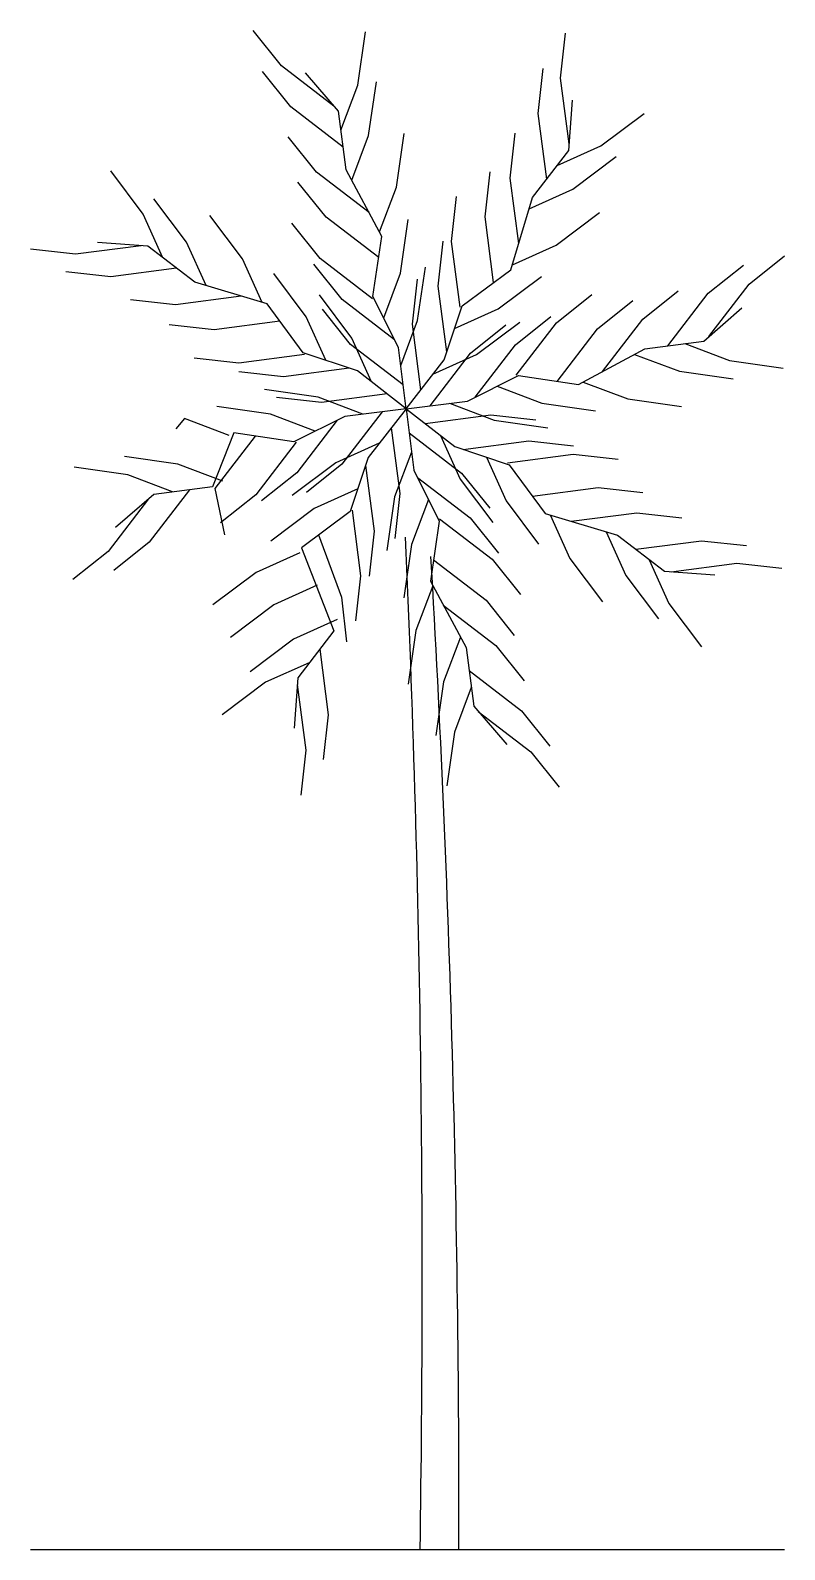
# Model space of a CAD drawing. Header units: metres. Extents: x 0 to 3.63, y 0 to 7.31.
import ezdxf

# ---------------------------------------------------------------- set-up
doc = ezdxf.new("R2010")
doc.units = ezdxf.units.M
doc.layers.add('Ceco.NEt 22', color=7, linetype='Continuous')

msp = doc.modelspace()

# ---------------------------------------------------------------- linework, layer by layer
at = {"layer": 'Ceco.NEt 22'}
msp.add_line((0, 0), (3.6299, 0), dxfattribs=at)
for points in [[(1.4612, 6.9501), (1.2084, 7.1443), (1.0724, 7.3142)], [(1.4949, 6.8344), (1.5764, 7.0498), (1.6133, 7.3079)], [(2.5934, 6.7688), (2.552, 7.0848), (2.576, 7.3012)], [(1.5055, 6.7526), (1.2527, 6.9468), (1.1168, 7.1167)], [(1.8084, 5.4927), (1.7716, 5.7878), (1.6488, 6.0336), (1.6919, 6.3225), (1.5199, 6.6421), (1.4831, 6.9248), (1.3234, 7.1092)], [(2.4851, 6.5978), (2.4436, 6.9138), (2.4677, 7.1301)], [(1.5465, 6.5926), (1.628, 6.808), (1.665, 7.0662)], [(1.8084, 5.4927), (1.991, 5.7274), (2.078, 5.9881), (2.3128, 6.1618), (2.4171, 6.5094), (2.591, 6.7354), (2.6084, 6.9787)], [(2.5354, 6.6631), (2.7453, 6.7578), (2.954, 6.9142)], [(1.6799, 6.3448), (1.7614, 6.5601), (1.7984, 6.8183)], [(2.3505, 6.2875), (2.309, 6.6035), (2.3331, 6.8198)], [(1.6297, 6.438), (1.377, 6.6322), (1.241, 6.8021)], [(2.401, 6.4557), (2.6109, 6.5503), (2.8196, 6.7068)], [(0.638, 6.2197), (0.5434, 6.4296), (0.3869, 6.6383)], [(1.6766, 6.2201), (1.4238, 6.4143), (1.2879, 6.5842)], [(2.2296, 6.1002), (2.1881, 6.4163), (2.2122, 6.6326)], [(2.0689, 5.9813), (2.0275, 6.2974), (2.0515, 6.5137)], [(0.8455, 6.0853), (0.7508, 6.2952), (0.5944, 6.5039)], [(2.32, 6.1861), (2.5299, 6.2807), (2.7386, 6.4371)], [(1.1151, 6.0043), (1.0204, 6.2142), (0.864, 6.4229)], [(1.6471, 6.0224), (1.3943, 6.2166), (1.2584, 6.3866)], [(1.7003, 5.9305), (1.7818, 6.1458), (1.8188, 6.404)], [(1.8084, 5.4927), (1.5738, 5.6753), (1.3131, 5.7623), (1.1393, 5.9971), (0.7917, 6.1014), (0.5658, 6.2753), (0.3225, 6.2927)], [(2.0041, 5.7664), (1.9626, 6.0825), (1.9867, 6.2988)], [(0.5324, 6.2777), (0.2163, 6.2363), (0, 6.2603)], [(3.2658, 5.84), (3.46, 6.0928), (3.6299, 6.2287)], [(0.7034, 6.1694), (0.3873, 6.1279), (0.171, 6.152)], [(1.4225, 5.7258), (1.3278, 5.9357), (1.1714, 6.1444)], [(1.7532, 5.8246), (1.5004, 6.0188), (1.3645, 6.1887)], [(1.7824, 5.7015), (1.8639, 5.9169), (1.9009, 6.175)], [(3.0683, 5.7956), (3.2625, 6.0484), (3.4324, 6.1844)], [(1.8799, 5.5845), (1.8384, 5.9006), (1.8625, 6.1169)], [(2.0415, 5.8787), (2.2514, 5.9734), (2.4601, 6.1298)], [(1.0137, 6.0348), (0.6976, 5.9933), (0.4813, 6.0174)], [(1.6424, 5.622), (1.5477, 5.8319), (1.3913, 6.0406)], [(2.3381, 5.654), (2.5323, 5.9068), (2.7023, 6.0428)], [(2.5358, 5.6245), (2.73, 5.8773), (2.8999, 6.0133)], [(2.7537, 5.6714), (2.9479, 5.9242), (3.1178, 6.0601)], [(1.794, 5.6082), (1.5412, 5.8023), (1.4053, 5.9723)], [(1.8084, 5.4927), (2.1035, 5.5295), (2.3493, 5.6524), (2.6382, 5.6092), (2.9578, 5.7812), (3.2405, 5.818), (3.4248, 5.9778)], [(2.1403, 5.5479), (2.3345, 5.8007), (2.5044, 5.9367)], [(1.2009, 5.9139), (0.8849, 5.8724), (0.6686, 5.8965)], [(1.9239, 5.5071), (2.118, 5.7599), (2.288, 5.8959)], [(1.9377, 5.6588), (2.1476, 5.7534), (2.3563, 5.9098)], [(3.1501, 5.8063), (3.3654, 5.7248), (3.6236, 5.6878)], [(1.3198, 5.7532), (1.0038, 5.7118), (0.7875, 5.7358)], [(2.9083, 5.7546), (3.1237, 5.6731), (3.3819, 5.6362)], [(1.5347, 5.6884), (1.2187, 5.6469), (1.0024, 5.671)], [(1.5996, 5.4667), (1.3843, 5.5482), (1.1261, 5.5852)], [(1.7166, 5.5642), (1.4006, 5.5227), (1.1843, 5.5468)], [(2.2462, 5.6008), (2.4615, 5.5193), (2.7197, 5.4824)], [(2.6604, 5.6212), (2.8758, 5.5397), (3.134, 5.5028)], [(1.8084, 5.4927), (1.5134, 5.4559), (1.2676, 5.3331), (0.9787, 5.3762), (0.8763, 5.1173), (0.5936, 5.0805), (0.4092, 4.9207)], [(1.3707, 5.3846), (1.1553, 5.4661), (0.8972, 5.5031)], [(1.8084, 5.4927), (1.6258, 5.2581), (1.5389, 4.9974), (1.3041, 4.8236), (1.4604, 4.4238), (1.2865, 4.1979), (1.2691, 3.9546)], [(1.8084, 5.4927), (2.0431, 5.3101), (2.3037, 5.2232), (2.4775, 4.9884), (2.8251, 4.884), (3.0511, 4.7101), (3.2944, 4.6927)], [(1.8084, 5.4927), (1.8452, 5.1977), (1.9681, 4.9519), (1.9249, 4.663), (2.0969, 4.3434), (2.1337, 4.0607), (2.2935, 3.8763)], [(2.0172, 5.5188), (2.2326, 5.4373), (2.4907, 5.4003)], [(0.9564, 5.3642), (0.7411, 5.4457), (0.7001, 5.3957)], [(1.4766, 5.4375), (1.2824, 5.1847), (1.1124, 5.0488)], [(1.693, 5.4783), (1.4988, 5.2255), (1.3289, 5.0896)], [(1.9002, 5.4213), (2.2163, 5.4627), (2.4326, 5.4387)], [(1.0811, 5.3609), (0.8869, 5.1081), (0.9342, 4.8852)], [(1.737, 5.4009), (1.7784, 5.0849), (1.7544, 4.8686)], [(1.8228, 5.3773), (2.0756, 5.1831), (2.2116, 5.0132)], [(1.9745, 5.3635), (2.0691, 5.1536), (2.2255, 4.9449)], [(1.2787, 5.3314), (1.0846, 5.0786), (0.9146, 4.9427)], [(1.6792, 5.3267), (1.4693, 5.232), (1.2606, 5.0756)], [(1.8345, 5.2839), (1.753, 5.0686), (1.716, 4.8104)], [(2.0821, 5.2971), (2.3982, 5.3385), (2.6145, 5.3145)], [(2.297, 5.2322), (2.6131, 5.2737), (2.8294, 5.2496)], [(0.684, 5.0922), (0.4686, 5.1737), (0.2105, 5.2107)], [(0.9258, 5.1439), (0.7104, 5.2254), (0.4522, 5.2623)], [(1.6128, 5.219), (1.6542, 4.903), (1.6302, 4.6867)], [(2.1944, 5.2596), (2.2891, 5.0497), (2.4455, 4.841)], [(1.8636, 5.1609), (2.1164, 4.9667), (2.2524, 4.7967)], [(0.5683, 5.0585), (0.3741, 4.8057), (0.2042, 4.6698)], [(0.7658, 5.1029), (0.5716, 4.8501), (0.4017, 4.7141)], [(1.5753, 5.1068), (1.3654, 5.0121), (1.1567, 4.8557)], [(1.9165, 5.055), (1.835, 4.8396), (1.7981, 4.5815)], [(2.4159, 5.0716), (2.732, 5.1131), (2.9483, 5.089)], [(1.5479, 5.0041), (1.5894, 4.6881), (1.5653, 4.4718)], [(2.5018, 4.9811), (2.5964, 4.7712), (2.7528, 4.5625)], [(2.6032, 4.9507), (2.9192, 4.9921), (3.1355, 4.9681)], [(1.9697, 4.963), (2.2225, 4.7689), (2.3585, 4.5989)], [(1.3873, 4.8852), (1.4973, 4.586), (1.5214, 4.3697)], [(2.7714, 4.9002), (2.866, 4.6903), (3.0225, 4.4816)], [(2.9135, 4.816), (3.2295, 4.8575), (3.4458, 4.8335)], [(1.2968, 4.7994), (1.0869, 4.7047), (0.8782, 4.5483)], [(1.9402, 4.7654), (2.193, 4.5712), (2.329, 4.4012)], [(2.9788, 4.7657), (3.0735, 4.5558), (3.2299, 4.3471)], [(3.0845, 4.7077), (3.4005, 4.7492), (3.6168, 4.7251)], [(1.381, 4.6428), (1.1711, 4.5482), (0.9624, 4.3917)], [(1.9369, 4.6407), (1.8554, 4.4254), (1.8185, 4.1672)], [(1.9871, 4.5475), (2.2399, 4.3533), (2.3758, 4.1833)], [(1.4766, 4.4776), (1.2667, 4.3829), (1.058, 4.2265)], [(2.0703, 4.3928), (1.9888, 4.1775), (1.9519, 3.9193)], [(1.3924, 4.3355), (1.4339, 4.0195), (1.4098, 3.8032)], [(1.3421, 4.2701), (1.1322, 4.1755), (0.9235, 4.0191)], [(2.1113, 4.2329), (2.3641, 4.0387), (2.5001, 3.8687)], [(1.2841, 4.1645), (1.3256, 3.8484), (1.3015, 3.6321)], [(2.122, 4.1511), (2.0405, 3.9357), (2.0035, 3.6775)], [(2.1557, 4.0353), (2.4085, 3.8412), (2.5444, 3.6712)]]:
    msp.add_lwpolyline(points, dxfattribs=at)
for centre, radius, start, end in [((-78.9014, 1.279), 80.7872, 359.092838, 2.550895), ((-77.515, 0.1461), 79.5777, 359.89483, 3.338995)]:
    msp.add_arc(centre, radius, start, end, dxfattribs=at)

doc.saveas('drawing.dxf')
